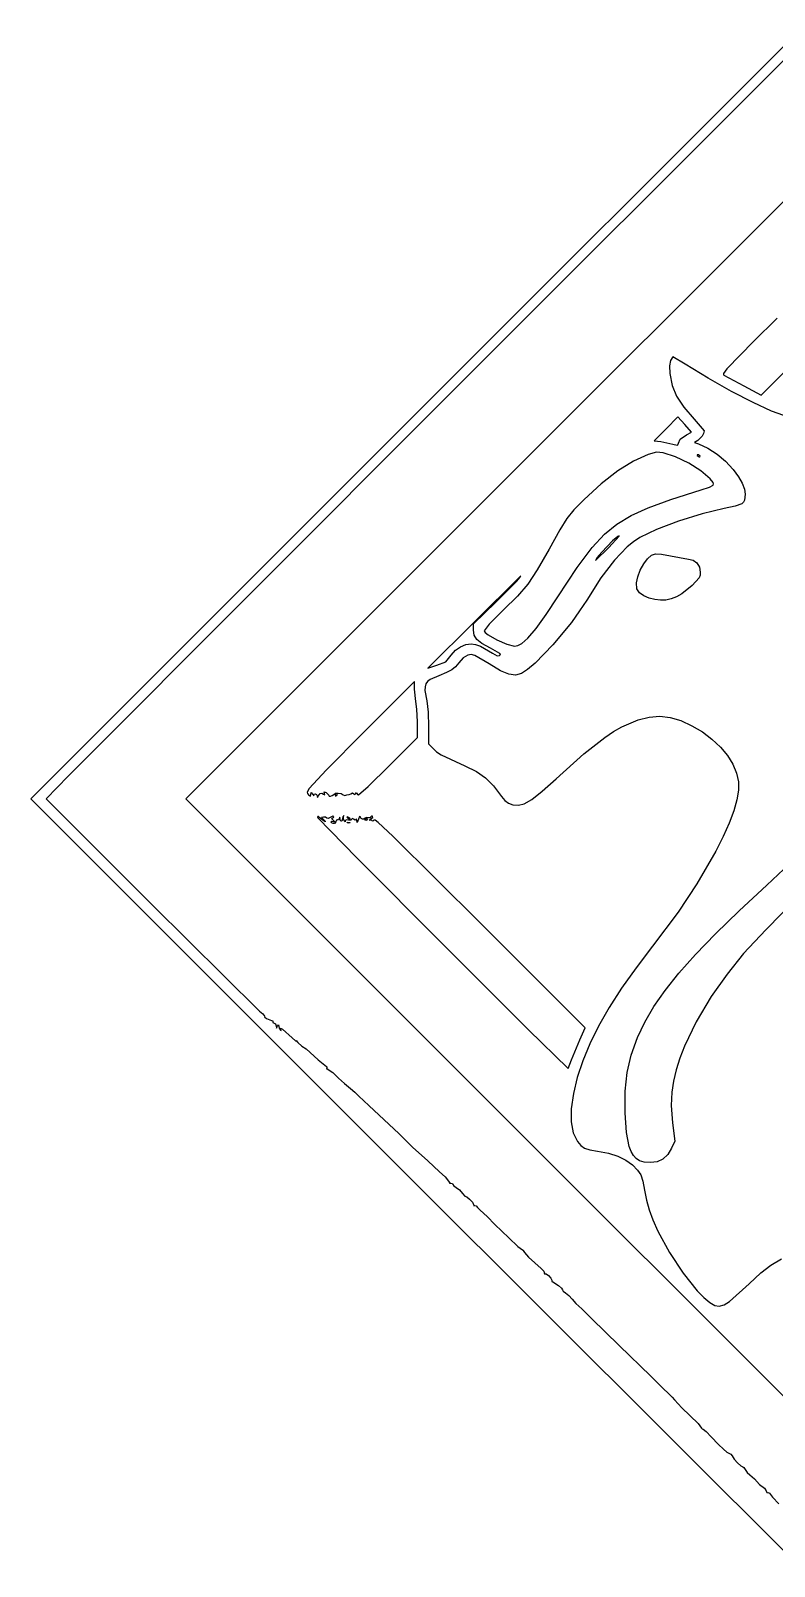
# Model space of a CAD drawing. Extents: x 261 to 578, y 442 to 759.
# Drawn here: x 261 to 414.5, y 442.1 to 759.2 of the extents above; entities that cross this region are included whole.
import ezdxf

# ---------------------------------------------------------------- set-up
doc = ezdxf.new("R2010")
doc.units = 0

msp = doc.modelspace()

# ---------------------------------------------------------------- linework, layer by layer
at = {"layer": 'Calque 1'}
for p, q in [((340.3353, 679.8946), (419.644, 759.2033)), ((419.64395, 756.2918), (346.47005, 683.1347)), ((356.34245, 663.8864), (419.64395, 727.1879)), ((415.166312, 699.827037), (410.25044, 695.0302)), ((410.25044, 695.0302), (404.755607, 689.393238)), ((393.57938, 691.8669), (393.08911, 691.0685)), ((396.17185, 690.3226), (393.57938, 691.8669)), ((393.08911, 691.0685), (392.880971, 690.029037)), ((392.880971, 690.029037), (392.97437, 688.4198)), ((392.97437, 688.4198), (393.461382, 685.949823)), ((400.90841, 687.439166), (396.17185, 690.3226)), ((404.054112, 688.440105), (404.028579, 688.217829)), ((404.028579, 688.217829), (404.1489, 688.0843)), ((404.755607, 689.393238), (404.054112, 688.440105)), ((414.52621, 686.6188), (417.21308, 689.2936)), ((393.461382, 685.949823), (394.373499, 683.722312)), ((405.704553, 684.7293), (400.90841, 687.439166)), ((404.1489, 688.0843), (408.24994, 685.8548)), ((408.24994, 685.8548), (411.83935, 683.9439)), ((411.83935, 683.9439), (414.52621, 686.6188)), ((346.47005, 683.1347), (268.76695, 605.2636)), ((394.373499, 683.722312), (395.846066, 681.483795)), ((410.180268, 682.399534), (405.704553, 684.7293)), ((413.95555, 680.6564), (410.180268, 682.399534)), ((261.0266, 600.5858), (340.3353, 679.8946)), ((394.65401, 679.4339), (392.1936, 676.9853)), ((396.04436, 677.8544), (394.65401, 679.4339)), ((395.846066, 681.483795), (398.01443, 678.9808)), ((398.01443, 678.9808), (400.06495, 676.5425)), ((416.536679, 679.738325), (413.95555, 680.6564)), ((392.1936, 676.9853), (389.7332, 674.5366)), ((395.11227, 674.8867), (396.41733, 675.7558)), ((397.43472, 676.2748), (396.04436, 677.8544)), ((396.41733, 675.7558), (397.43472, 676.2748)), ((399.67424, 675.497275), (398.79003, 674.6037)), ((399.958275, 676.041984), (399.67424, 675.497275)), ((400.06495, 676.5425), (399.958275, 676.041984)), ((389.7332, 674.5366), (391.12906, 674.3546)), ((391.12906, 674.3546), (393.58326, 673.8209)), ((393.58326, 673.8209), (394.498904, 673.599987)), ((394.498904, 673.599987), (394.65702, 673.716514)), ((394.65702, 673.716514), (394.73309, 674.003)), ((394.73309, 674.003), (395.11227, 674.8867)), ((395.11227, 674.8867), (395.11227, 674.8867)), ((398.79003, 674.6037), (398.08448, 674.1756)), ((398.08448, 674.1756), (398.87628, 673.8797)), ((398.87628, 673.8797), (400.846315, 672.971664)), ((400.846315, 672.971664), (402.725089, 671.764012)), ((385.486451, 670.330505), (382.239944, 668.291638)), ((388.47251, 671.6788), (385.486451, 670.330505)), ((390.226368, 672.163088), (388.47251, 671.6788)), ((391.61826, 672.0437), (390.226368, 672.163088)), ((394.152325, 671.223214), (391.61826, 672.0437)), ((396.883599, 669.900988), (394.152325, 671.223214)), ((399.396455, 668.308067), (396.883599, 669.900988)), ((398.613645, 671.6329), (398.61222, 671.4909)), ((398.61222, 671.4909), (399.000277, 671.237462)), ((398.86119, 671.5949), (398.613645, 671.6329)), ((399.2718, 671.3333), (398.86119, 671.5949)), ((399.000277, 671.237462), (399.190591, 671.232164)), ((399.190591, 671.232164), (399.2718, 671.3333)), ((399.2718, 671.3333), (399.2718, 671.3333)), ((402.725089, 671.764012), (404.472588, 670.28638)), ((404.472588, 670.28638), (406.0488, 668.5684)), ((382.239944, 668.291638), (378.81507, 665.620127)), ((401.27527, 666.6755), (399.396455, 668.308067)), ((401.898664, 665.886997), (401.27527, 666.6755)), ((406.0488, 668.5684), (407.139146, 667.095064)), ((407.139146, 667.095064), (407.91048, 665.764912)), ((293.04095, 600.5849), (356.34245, 663.8864)), ((378.81507, 665.620127), (375.29391, 662.3739)), ((393.152131, 662.375005), (399.46998, 664.3721)), ((399.46998, 664.3721), (401.138987, 664.917716)), ((401.138987, 664.917716), (401.900893, 665.361875)), ((401.986359, 665.602914), (401.898664, 665.886997)), ((401.900893, 665.361875), (401.986359, 665.602914)), ((407.91048, 665.764912), (408.370226, 664.562655)), ((408.370226, 664.562655), (408.52581, 663.473)), ((408.52581, 663.473), (408.397357, 662.289578)), ((373.187388, 660.241127), (371.742961, 658.484788)), ((375.29391, 662.3739), (373.187388, 660.241127)), ((385.010192, 659.061102), (388.519955, 660.681087)), ((388.519955, 660.681087), (393.152131, 662.375005)), ((404.16599, 660.5071), (399.629312, 659.454666)), ((406.492918, 660.994034), (404.16599, 660.5071)), ((407.81155, 661.525725), (406.492918, 660.994034)), ((408.17884, 661.866918), (407.81155, 661.525725)), ((408.397357, 662.289578), (408.17884, 661.866918)), ((371.742961, 658.484788), (370.257804, 656.115005)), ((379.504645, 655.264214), (382.05958, 657.2858)), ((382.05958, 657.2858), (385.010192, 659.061102)), ((394.745576, 657.9479), (390.225247, 656.230384)), ((399.629312, 659.454666), (394.745576, 657.9479)), ((370.257804, 656.115005), (368.02909, 652.1419)), ((376.924139, 652.464213), (379.504645, 655.264214)), ((381.12101, 653.852), (378.929485, 651.54815)), ((380.3591, 652.4794), (382.503511, 654.7956)), ((382.247957, 654.721975), (381.12101, 653.852)), ((382.485304, 654.859494), (382.247957, 654.721975)), ((382.503511, 654.7956), (382.485304, 654.859494)), ((385.483039, 653.681693), (384.181453, 652.621928)), ((386.77879, 654.5457), (385.483039, 653.681693)), ((390.225247, 656.230384), (386.77879, 654.5457)), ((368.02909, 652.1419), (365.595735, 647.887084)), ((373.868004, 648.332305), (376.924139, 652.464213)), ((377.62956, 649.7981), (380.3591, 652.4794)), ((377.930184, 650.327684), (377.62956, 649.7981)), ((378.929485, 651.54815), (377.930184, 650.327684)), ((380.3591, 652.4794), (380.3591, 652.4794)), ((384.181453, 652.621928), (381.529074, 649.877825)), ((387.583459, 649.101273), (388.37601, 650.156)), ((388.37601, 650.156), (389.18107, 650.87905)), ((389.18107, 650.87905), (390.032769, 651.190875)), ((390.032769, 651.190875), (391.238653, 651.128788)), ((391.238653, 651.128788), (393.10627, 650.7301)), ((393.10627, 650.7301), (396.79909, 650.0632)), ((396.79909, 650.0632), (397.761825, 649.855139)), ((365.595735, 647.887084), (363.637726, 644.9383)), ((369.88618, 642.315), (373.868004, 648.332305)), ((381.529074, 649.877825), (378.758253, 646.238784)), ((386.356327, 646.410383), (386.880269, 647.787037)), ((386.880269, 647.787037), (387.583459, 649.101273)), ((397.761825, 649.855139), (398.547525, 649.287538)), ((398.547525, 649.287538), (399.07701, 648.445267)), ((399.07701, 648.445267), (399.2711, 647.4132)), ((399.2711, 647.4132), (399.223817, 646.771347)), ((362.19446, 646.6233), (352.57092, 637.0834)), ((357.03595, 641.1961), (361.28451, 645.438875)), ((361.28451, 645.438875), (362.095368, 646.348741)), ((363.637726, 644.9383), (361.524611, 642.454216)), ((362.095368, 646.348741), (362.19446, 646.6233)), ((378.758253, 646.238784), (375.80559, 641.6302)), ((386.10152, 645.1684), (386.356327, 646.410383)), ((386.135609, 643.947925), (386.10152, 645.1684)), ((386.74548, 643.1434), (386.135609, 643.947925)), ((397.61746, 644.6656), (395.445262, 642.884208)), ((399.007207, 646.223675), (397.61746, 644.6656)), ((399.223817, 646.771347), (399.007207, 646.223675)), ((352.44, 636.695), (357.03595, 641.1961)), ((361.524611, 642.454216), (358.62594, 639.5935)), ((367.447645, 638.651755), (369.88618, 642.315)), ((375.80559, 641.6302), (374.358425, 639.389898)), ((387.626092, 642.527188), (386.74548, 643.1434)), ((388.68777, 642.0315), (387.626092, 642.527188)), ((389.863479, 641.712941), (388.68777, 642.0315)), ((388.68777, 642.0315), (388.68777, 642.0315)), ((391.013834, 641.577011), (389.863479, 641.712941)), ((392.143013, 641.624941), (391.013834, 641.577011)), ((393.255192, 641.857962), (392.143013, 641.624941)), ((394.35455, 642.277308), (393.255192, 641.857962)), ((395.445262, 642.884208), (394.35455, 642.277308)), ((358.62594, 639.5935), (355.694761, 636.67205)), ((365.350349, 635.766138), (367.447645, 638.651755)), ((374.358425, 639.389898), (372.647023, 637.025536)), ((352.57092, 637.0834), (343.0473, 627.5435)), ((352.44057, 635.4151), (352.44, 636.695)), ((352.584552, 634.376041), (352.44057, 635.4151)), ((353.115314, 633.5125), (352.584552, 634.376041)), ((355.694761, 636.67205), (354.6112, 635.2938)), ((354.6112, 635.2938), (354.866111, 634.944509)), ((354.866111, 634.944509), (355.461045, 634.483353)), ((355.461045, 634.483353), (357.292764, 633.41935)), ((363.653049, 633.734302), (365.350349, 635.766138)), ((372.647023, 637.025536), (368.828311, 632.372037)), ((347.83554, 630.2532), (348.729723, 631.256817)), ((348.729723, 631.256817), (349.732089, 631.988438)), ((349.732089, 631.988438), (350.824318, 632.437739)), ((350.824318, 632.437739), (351.98809, 632.5944)), ((351.98809, 632.5944), (352.854404, 632.481942)), ((352.854404, 632.481942), (353.867075, 632.127712)), ((354.181079, 632.665684), (353.115314, 633.5125)), ((353.867075, 632.127712), (356.367, 630.6828)), ((355.93007, 631.6768), (354.181079, 632.665684)), ((357.8743, 630.611112), (355.93007, 631.6768)), ((357.292764, 633.41935), (359.349915, 632.489597)), ((359.349915, 632.489597), (360.87606, 632.0819)), ((360.87606, 632.0819), (361.587965, 632.2376)), ((361.587965, 632.2376), (362.41456, 632.6324)), ((362.4145, 632.6324), (363.653049, 633.734302)), ((362.41456, 632.6324), (362.4145, 632.6324)), ((368.828311, 632.372037), (365.143064, 628.56452)), ((343.0473, 627.5435), (344.86473, 628.2199)), ((344.86473, 628.2199), (346.76043, 628.8962)), ((346.76043, 628.8962), (346.761, 628.896)), ((346.761, 628.896), (347.83554, 630.2532)), ((349.40643, 628.6441), (348.72267, 627.81785)), ((350.333483, 629.666187), (349.40643, 628.6441)), ((351.24294, 630.2169), (350.333483, 629.666187)), ((351.951052, 630.357425), (351.24294, 630.2169)), ((352.728594, 630.190975), (351.951052, 630.357425)), ((355.68076, 628.469), (352.728594, 630.190975)), ((358.045554, 627.044184), (355.68076, 628.469)), ((356.367, 630.6828), (357.318866, 630.142162)), ((357.318866, 630.142162), (357.80457, 630.1854)), ((357.80457, 630.1854), (357.98979, 630.398927)), ((357.98979, 630.398927), (357.8743, 630.611112)), ((365.143064, 628.56452), (363.598492, 627.257635)), ((340.269, 624.788), (329.6737, 614.2059)), ((340.2689, 623.2005), (340.269, 624.788)), ((342.95889, 624.8058), (342.613376, 624.32405)), ((343.500139, 625.216259), (342.95889, 624.8058)), ((345.25197, 625.9949), (343.500139, 625.216259)), ((346.874369, 626.639237), (345.25197, 625.9949)), ((347.954959, 627.198225), (346.874369, 626.639237)), ((348.72267, 627.81785), (347.954959, 627.198225)), ((359.76343, 626.295925), (358.045554, 627.044184)), ((361.116003, 626.141403), (359.76343, 626.295925)), ((362.38489, 626.4978), (361.116003, 626.141403)), ((363.598492, 627.257635), (362.38489, 626.4978)), ((340.54921, 620.6883), (340.2689, 623.2005)), ((342.443064, 623.728113), (342.427423, 622.975091)), ((342.427423, 622.975091), (342.77802, 620.8262)), ((342.613376, 624.32405), (342.443064, 623.728113)), ((340.756116, 619.078188), (340.54921, 620.6883)), ((340.85992, 616.505), (340.756116, 619.078188)), ((342.77802, 620.8262), (343.062315, 618.513862)), ((343.062315, 618.513862), (343.17489, 615.4693)), ((340.89032, 613.246), (340.85992, 616.505)), ((343.17489, 615.4693), (343.17989, 611.9643)), ((381.362264, 614.487026), (383.06347, 615.453894)), ((383.06347, 615.453894), (386.45584, 616.8732)), ((386.45584, 616.8732), (388.740294, 617.45878)), ((388.740294, 617.45878), (390.929665, 617.634512)), ((390.929665, 617.634512), (393.074583, 617.399714)), ((393.074583, 617.399714), (395.22568, 616.7537)), ((395.22568, 616.7537), (397.546066, 615.686868)), ((397.546066, 615.686868), (399.709468, 614.386914)), ((329.6737, 614.2059), (322.028566, 606.47335)), ((334.95942, 607.3108), (340.89032, 613.246)), ((375.249617, 609.848081), (379.547828, 613.26985)), ((379.547828, 613.26985), (381.362264, 614.487026)), ((399.709468, 614.386914), (401.675512, 612.896762)), ((401.675512, 612.896762), (403.403825, 611.259337)), ((343.17989, 611.9643), (344.09805, 610.948)), ((344.09805, 610.948), (344.774235, 610.302445)), ((344.774235, 610.302445), (345.787826, 609.662037)), ((345.787826, 609.662037), (350.65437, 607.4109)), ((369.50954, 604.7156), (375.249617, 609.848081)), ((403.403825, 611.259337), (404.854032, 609.517564)), ((404.854032, 609.517564), (405.985759, 607.714367)), ((322.028566, 606.47335), (318.5262, 602.7422)), ((330.672929, 603.118963), (334.95942, 607.3108)), ((350.65437, 607.4109), (353.047839, 606.215183)), ((353.047839, 606.215183), (354.938599, 604.899962)), ((405.985759, 607.714367), (406.758633, 605.892671)), ((406.758633, 605.892671), (407.13228, 604.0954)), ((268.76695, 605.2636), (264.23781, 600.5495)), ((318.5262, 602.7422), (318.124694, 601.929488)), ((328.69559, 601.3755), (330.672929, 603.118963)), ((354.938599, 604.899962), (356.575249, 603.256711)), ((356.575249, 603.256711), (358.20639, 601.0769)), ((366.628531, 602.155175), (369.50954, 604.7156)), ((407.13228, 604.0954), (407.118218, 602.379264)), ((340.269, 521.343), (261.0266, 600.5858)), ((264.23781, 600.5495), (286.16401, 578.6222)), ((356.34205, 537.2838), (293.04095, 600.5849)), ((318.124694, 601.929488), (318.184303, 601.687808)), ((318.184303, 601.687808), (318.40583, 601.4287)), ((318.40583, 601.4287), (318.771555, 601.140175)), ((318.771555, 601.140175), (318.8377, 601.5007)), ((318.8377, 601.5007), (318.893588, 601.868225)), ((318.893588, 601.868225), (319.2542, 601.4907)), ((319.2542, 601.4907), (319.499138, 601.2251)), ((319.497519, 601.5462), (319.74813, 601.6385)), ((319.50316, 601.3078), (319.497519, 601.5462)), ((319.499138, 601.2251), (319.50316, 601.3078)), ((319.74813, 601.6385), (320.045588, 601.502512)), ((320.045588, 601.502512), (320.18151, 601.1755)), ((320.18151, 601.1755), (320.22858, 600.885588)), ((320.22858, 600.885588), (320.35347, 601.1095)), ((320.35347, 601.1095), (320.78673, 601.6896)), ((320.78669, 601.6952), (321.100289, 601.731888)), ((320.78673, 601.6896), (320.78669, 601.6952)), ((321.100289, 601.731888), (321.45801, 601.563)), ((321.45801, 601.563), (321.739256, 601.397237)), ((321.67128, 601.7165), (321.621817, 602.05015)), ((321.621817, 602.05015), (322.01862, 601.9056)), ((321.739256, 601.397237), (321.67128, 601.7165)), ((322.01862, 601.9056), (322.54183, 601.3703)), ((322.54183, 601.3703), (322.655422, 601.163872)), ((322.655422, 601.163872), (322.932894, 601.127)), ((322.932894, 601.127), (323.279289, 601.247028)), ((323.279289, 601.247028), (323.59965, 601.5113)), ((323.59965, 601.5113), (323.983341, 601.735811)), ((323.947049, 601.5665), (323.86474, 601.3796)), ((323.86474, 601.3796), (323.98142, 601.1151)), ((324.14494, 601.6442), (323.947049, 601.5665)), ((323.98142, 601.1151), (324.26162, 601.3796)), ((323.983341, 601.735811), (324.523955, 601.787288)), ((324.294772, 601.5665), (324.14494, 601.6442)), ((324.26162, 601.3796), (324.294772, 601.5665)), ((324.26162, 601.3796), (324.26162, 601.3796)), ((324.523955, 601.787288), (325.086506, 601.67337)), ((325.086506, 601.67337), (325.53601, 601.4017)), ((325.53601, 601.4017), (325.855222, 601.272175)), ((325.855222, 601.272175), (326.28653, 601.4014)), ((326.28653, 601.4014), (326.77516, 601.4894)), ((326.77516, 601.4894), (327.14848, 601.6252)), ((327.14848, 601.6252), (327.481789, 601.800925)), ((327.481789, 601.800925), (327.71072, 601.6252)), ((327.71072, 601.6252), (327.908357, 601.469862)), ((327.908357, 601.469862), (328.1271, 601.6782)), ((328.1271, 601.6782), (328.304501, 601.882625)), ((328.304501, 601.882625), (328.35861, 601.7062)), ((328.35861, 601.7062), (328.459184, 601.472638)), ((328.459184, 601.472638), (328.69559, 601.3755)), ((358.20639, 601.0769), (358.899655, 600.235855)), ((358.899655, 600.235855), (359.672326, 599.674212)), ((359.672326, 599.674212), (360.585226, 599.360389)), ((360.585226, 599.360389), (361.69918, 599.2628)), ((361.69918, 599.2628), (362.890293, 599.545325)), ((362.890293, 599.545325), (364.477763, 600.4706)), ((364.477763, 600.4706), (366.628531, 602.155175)), ((406.793987, 600.380216), (406.163905, 598.108885)), ((407.118218, 602.379264), (406.793987, 600.380216)), ((320.274175, 596.906789), (320.26606, 596.7463)), ((320.26606, 596.7463), (328.348204, 588.420423)), ((320.372872, 596.921637), (320.274175, 596.906789)), ((320.87936, 596.4993), (320.372872, 596.921637)), ((321.81348, 595.823), (320.87936, 596.4993)), ((321.455, 596.8064), (321.052651, 596.710112)), ((321.052651, 596.710112), (321.4895, 596.2941)), ((321.88596, 596.763637), (321.455, 596.8064)), ((321.4895, 596.2941), (321.824661, 595.961387)), ((322.15357, 596.6029), (321.88596, 596.763637)), ((322.449093, 596.552475), (322.15357, 596.6029)), ((322.95253, 596.7824), (322.449093, 596.552475)), ((323.425974, 597.013262), (322.95253, 596.7824)), ((323.186726, 596.480037), (323.26946, 596.6083)), ((323.4679, 596.1759), (323.186726, 596.480037)), ((323.26946, 596.6083), (323.503038, 596.699187)), ((323.60019, 596.9118), (323.425974, 597.013262)), ((323.803125, 595.865862), (323.4679, 596.1759)), ((323.503038, 596.699187), (323.60019, 596.9118)), ((324.185213, 596.1666), (324.00252, 595.8403)), ((324.39291, 596.2205), (324.185213, 596.1666)), ((324.587908, 596.259), (324.39291, 596.2205)), ((324.74005, 596.5474), (324.587908, 596.259)), ((324.841493, 596.774825), (324.74005, 596.5474)), ((324.89237, 596.4027), (324.841493, 596.774825)), ((324.992301, 596.0176), (324.89237, 596.4027)), ((325.49464, 596.894), (325.3417, 596.3169)), ((325.3417, 596.3169), (325.346795, 596.131975)), ((325.692526, 597.130387), (325.49464, 596.894)), ((325.609526, 596.450287), (325.63395, 596.857)), ((325.73724, 596.0633), (325.609526, 596.450287)), ((325.63395, 596.857), (325.692526, 597.130387)), ((326.144435, 596.237637), (325.97734, 596.0263)), ((326.64285, 596.196), (326.144435, 596.237637)), ((326.42882, 596.8777), (326.309276, 596.805225)), ((326.309276, 596.805225), (326.51062, 596.6171)), ((326.90745, 596.6171), (326.42882, 596.8777)), ((326.51062, 596.6171), (326.975796, 596.3708)), ((327.137534, 596.153975), (326.64285, 596.196)), ((326.90749, 596.6171), (326.90745, 596.6171)), ((326.975796, 596.3708), (326.90749, 596.6171)), ((327.30431, 596.3557), (327.137534, 596.153975)), ((327.383275, 596.546875), (327.30431, 596.3557)), ((327.67545, 596.3737), (327.383275, 596.546875)), ((327.996978, 596.20365), (327.67545, 596.3737)), ((328.18373, 596.4077), (327.996978, 596.20365)), ((328.293728, 596.454737), (328.18373, 596.4077)), ((328.36561, 596.088), (328.293728, 596.454737)), ((328.69497, 596.3526), (328.451386, 595.698037)), ((328.936385, 596.939262), (328.69497, 596.3526)), ((329.08738, 596.8156), (328.936385, 596.939262)), ((329.253213, 596.517445), (329.08738, 596.8156)), ((329.525885, 596.368512), (329.253213, 596.517445)), ((329.82423, 596.387298), (329.525885, 596.368512)), ((330.06708, 596.5923), (329.82423, 596.387298)), ((330.049271, 596.1657), (330.08245, 596.3526)), ((330.19913, 596.088), (330.049271, 596.1657)), ((330.32709, 596.72115), (330.06708, 596.5923)), ((330.08245, 596.3526), (330.36265, 596.6171)), ((330.08245, 596.3526), (330.08245, 596.3526)), ((330.397021, 596.1657), (330.19913, 596.088)), ((330.74415, 596.6937), (330.32709, 596.72115)), ((330.36265, 596.6171), (330.47933, 596.3526)), ((330.47933, 596.3526), (330.397021, 596.1657)), ((331.123854, 596.682187), (330.74415, 596.6937)), ((330.932984, 596.20435), (331.24266, 596.4289)), ((331.07462, 596.1937), (330.932984, 596.20435)), ((331.402351, 596.204737), (331.07462, 596.1937)), ((331.27306, 596.8665), (331.123854, 596.682187)), ((331.24266, 596.4289), (331.634814, 596.757125)), ((331.361279, 597.031762), (331.27306, 596.8665)), ((331.57339, 596.9919), (331.361279, 597.031762)), ((331.53764, 596.0291), (331.402351, 596.204737)), ((331.634814, 596.757125), (331.57339, 596.9919)), ((331.86837, 596.1721), (331.634792, 595.944525)), ((332.112898, 596.158848), (331.86837, 596.1721)), ((332.738778, 595.71413), (332.112898, 596.158848)), ((406.163905, 598.108885), (405.232291, 595.5759)), ((321.824661, 595.961387), (321.81348, 595.823)), ((323.079719, 595.840587), (323.21021, 595.952452)), ((323.156443, 595.653255), (323.079719, 595.840587)), ((323.4543, 595.4679), (323.156443, 595.653255)), ((323.21021, 595.952452), (323.534, 595.9114)), ((323.778086, 595.502525), (323.4543, 595.4679)), ((323.534, 595.9114), (323.803125, 595.865862)), ((324.00252, 595.8403), (323.778086, 595.502525)), ((325.19196, 595.958), (324.992301, 596.0176)), ((325.346795, 596.131975), (325.19196, 595.958)), ((325.92059, 595.851412), (325.73724, 596.0633)), ((325.97734, 596.0263), (325.92059, 595.851412)), ((326.346158, 595.632587), (326.46097, 595.7395)), ((326.62082, 595.5796), (326.346158, 595.632587)), ((326.46097, 595.7396), (326.96809, 595.7186)), ((326.46097, 595.7395), (326.46097, 595.7396)), ((326.931994, 595.611788), (326.62082, 595.5796)), ((326.96809, 595.7186), (326.931994, 595.611788)), ((328.451386, 595.698037), (328.36561, 596.088)), ((331.634792, 595.944525), (331.53764, 596.0291)), ((335.801932, 592.886562), (332.738778, 595.71413)), ((405.232291, 595.5759), (404.003464, 592.79189)), ((353.84517, 574.9728), (335.801932, 592.886562)), ((404.003464, 592.79189), (402.481742, 589.767484)), ((328.348204, 588.420423), (346.07696, 570.574037)), ((402.481742, 589.767484), (398.57689, 583.04)), ((413.02948, 582.7798), (417.6668, 587.137639)), ((398.57689, 583.04), (394.667233, 577.17575)), ((407.319875, 577.462133), (413.02948, 582.7798)), ((419.48933, 580.3464), (412.784153, 573.562317)), ((286.16401, 578.6222), (308.23841, 556.7627)), ((394.667233, 577.17575), (389.3688, 570.1586)), ((402.434907, 572.713992), (407.319875, 577.462133)), ((375.49127, 553.3238), (353.84517, 574.9728)), ((398.30092, 568.448652), (402.434907, 572.713992)), ((412.784153, 573.562317), (408.205292, 568.610512)), ((346.07696, 570.574037), (363.830166, 552.852583)), ((389.3688, 570.1586), (385.991287, 565.693418)), ((394.84426, 564.579387), (398.30092, 568.448652)), ((408.205292, 568.610512), (404.779125, 564.373327)), ((385.991287, 565.693418), (383.024543, 561.46947)), ((391.991271, 561.019475), (394.84426, 564.579387)), ((383.024543, 561.46947), (380.454523, 557.46054)), ((404.779125, 564.373327), (401.53203, 559.7331)), ((389.668298, 557.682189), (391.991271, 561.019475)), ((401.53203, 559.7331), (398.385128, 554.539283)), ((308.23841, 556.7627), (308.97255, 556.2181)), ((308.97255, 556.2181), (309.385, 555.6057)), ((309.385, 555.6057), (309.304855, 555.572268)), ((309.304855, 555.572268), (309.356749, 555.484066)), ((309.356749, 555.484066), (309.733546, 555.2159)), ((309.733546, 555.2159), (310.71741, 554.8204)), ((380.454523, 557.46054), (378.267183, 553.640412)), ((387.801686, 554.480806), (389.668298, 557.682189)), ((310.71741, 554.8204), (311.007411, 554.738463)), ((311.007411, 554.738463), (311.03252, 554.5474)), ((311.03252, 554.5474), (311.038216, 554.360538)), ((311.038216, 554.360538), (311.28149, 554.2828)), ((311.28149, 554.2828), (311.585077, 554.1182)), ((311.585077, 554.1182), (311.71258, 553.6875)), ((311.71258, 553.6875), (311.760877, 553.252088)), ((311.760877, 553.252088), (311.95856, 553.6215)), ((311.95856, 553.6215), (312.176487, 553.914538)), ((312.176487, 553.914538), (312.32237, 553.2466)), ((312.32237, 553.2466), (312.5963, 552.7836)), ((312.6468, 552.8939), (312.580443, 553.217205)), ((312.580443, 553.217205), (313.021919, 552.997538)), ((312.5963, 552.7836), (312.715499, 552.7186)), ((312.715499, 552.7186), (312.6468, 552.8939)), ((313.021919, 552.997538), (314.98505, 551.2402)), ((363.830166, 552.852583), (371.98566, 544.9015)), ((374.38482, 550.8272), (375.49127, 553.3238)), ((378.267183, 553.640412), (376.448475, 549.982871)), ((386.31778, 551.3286), (387.801686, 554.480806)), ((398.385128, 554.539283), (395.972509, 549.492287)), ((314.98505, 551.2402), (315.667117, 550.609338)), ((315.667117, 550.609338), (315.827363, 550.508148)), ((315.827363, 550.508148), (315.83011, 550.5787)), ((315.83011, 550.5787), (315.851837, 550.645475)), ((315.851837, 550.645475), (316.19431, 550.248)), ((316.19431, 550.248), (317.03145, 549.5204)), ((317.03145, 549.5204), (317.924899, 548.941325)), ((317.924899, 548.941325), (320.38041, 546.6761)), ((372.69277, 546.6771), (374.38482, 550.8272)), ((376.448475, 549.982871), (374.984356, 546.461698)), ((384.98157, 547.638919), (386.31778, 551.3286)), ((395.972509, 549.492287), (395.046724, 547.036413)), ((320.38041, 546.6761), (322.07506, 545.2871)), ((371.98566, 544.9015), (372.69283, 546.6767)), ((372.69283, 546.6767), (372.69277, 546.6771)), ((374.984356, 546.461698), (373.860779, 543.05068)), ((384.144007, 544.0359), (384.98157, 547.638919)), ((395.046724, 547.036413), (394.310713, 544.632323)), ((322.07506, 545.2871), (322.190716, 545.20745)), ((322.14096, 545.0159), (322.09191, 544.845788)), ((322.09191, 544.845788), (322.20936, 544.8175)), ((322.190716, 545.20745), (322.14096, 545.0159)), ((322.20936, 544.8175), (323.395045, 544.054263)), ((323.395045, 544.054263), (324.39794, 543.0427)), ((324.39794, 543.0427), (324.59237, 542.8696)), ((324.59237, 542.8696), (325.7827, 541.8112)), ((373.860779, 543.05068), (373.0637, 539.7236)), ((383.750268, 540.187781), (384.144007, 544.0359)), ((393.766542, 542.285044), (393.41628, 539.9996)), ((394.310713, 544.632323), (393.766542, 542.285044)), ((325.7827, 541.8112), (327.01595, 540.7892)), ((327.01595, 540.7892), (327.9252, 539.9954)), ((327.9252, 539.9954), (328.73613, 539.2017)), ((328.73613, 539.2017), (330.80988, 537.2834)), ((373.0637, 539.7236), (372.621872, 536.559448)), ((383.74553, 535.7628), (383.750268, 540.187781)), ((393.41628, 539.9996), (393.275063, 537.224012)), ((330.80988, 537.2834), (337.12085, 531.3965)), ((419.64315, 473.9827), (356.34205, 537.2838)), ((372.621872, 536.559448), (372.614531, 533.858712)), ((393.275063, 537.224012), (393.55752, 533.6715)), ((372.614531, 533.858712), (373.042402, 531.61287)), ((384.029565, 531.706169), (383.74553, 535.7628)), ((393.55752, 533.6715), (393.98099, 529.8604)), ((337.12085, 531.3965), (338.5532, 529.9376)), ((338.5532, 529.9376), (339.87206, 528.6589)), ((373.042402, 531.61287), (373.90621, 529.8134)), ((373.90621, 529.8134), (374.569533, 529.020917)), ((384.582382, 528.818825), (384.029565, 531.706169)), ((393.98099, 529.8604), (393.34183, 528.4643)), ((339.87206, 528.6589), (342.99531, 525.8183)), ((374.569533, 529.020917), (375.376006, 528.478137)), ((375.376006, 528.478137), (376.489569, 528.107014)), ((376.489569, 528.107014), (378.07416, 527.8295)), ((378.07416, 527.8295), (380.284771, 527.40718)), ((380.284771, 527.40718), (382.236375, 526.785087)), ((382.236375, 526.785087), (383.905589, 525.972477)), ((384.975916, 527.758909), (384.582382, 528.818825)), ((385.456242, 526.925644), (384.975916, 527.758909)), ((386.029892, 526.297137), (385.456242, 526.925644)), ((392.550356, 527.14705), (391.555515, 526.202925)), ((393.34183, 528.4643), (392.550356, 527.14705)), ((342.99531, 525.8183), (345.41157, 523.5912)), ((345.41157, 523.5912), (346.56931, 522.515225)), ((383.905589, 525.972477), (385.26903, 524.9786)), ((385.26903, 524.9786), (386.320049, 523.932561)), ((386.7034, 525.8515), (386.029892, 526.297137)), ((386.320049, 523.932561), (386.99337, 522.914562)), ((386.70348, 525.8515), (386.7034, 525.8515)), ((387.699299, 525.569237), (386.70348, 525.8515)), ((388.97888, 525.4501), (387.699299, 525.569237)), ((390.363094, 525.635937), (388.97888, 525.4501)), ((391.555515, 526.202925), (390.363094, 525.635937)), ((419.6442, 442.1003), (340.2689, 521.343)), ((340.2689, 521.343), (340.269, 521.343)), ((346.56931, 522.515225), (347.46326, 521.3488)), ((347.46326, 521.3488), (347.49481, 521.2509)), ((347.49481, 521.2509), (347.76546, 521.21)), ((347.76546, 521.21), (348.076894, 521.13475)), ((348.076894, 521.13475), (348.20643, 520.9539)), ((348.20643, 520.9539), (348.398137, 520.67255)), ((348.398137, 520.67255), (348.85905, 520.3558)), ((348.85905, 520.3558), (349.516861, 519.8474)), ((386.99337, 522.914562), (387.428723, 521.635058)), ((387.428723, 521.635058), (387.76584, 519.8045)), ((349.516861, 519.8474), (350.18197, 519.1053)), ((350.18197, 519.1053), (350.655362, 518.53215)), ((350.655362, 518.53215), (350.85226, 518.43)), ((350.85226, 518.43), (351.085425, 518.371288)), ((351.085425, 518.371288), (351.64601, 517.9027)), ((351.64601, 517.9027), (352.206599, 517.259025)), ((352.206599, 517.259025), (352.43976, 516.7793)), ((387.76584, 519.8045), (388.162483, 517.675509)), ((388.162483, 517.675509), (388.708244, 515.684725)), ((352.43976, 516.7793), (352.51494, 516.569338)), ((352.51494, 516.569338), (352.69569, 516.5744)), ((352.69569, 516.5744), (352.9754, 516.5275)), ((352.9754, 516.5275), (353.2885, 516.1932)), ((353.2885, 516.1932), (353.83781, 515.6537)), ((353.83781, 515.6537), (355.29552, 514.3032)), ((355.29552, 514.3032), (356.864, 512.6496)), ((388.708244, 515.684725), (389.470025, 513.624903)), ((356.864, 512.6496), (359.72628, 509.8991)), ((389.470025, 513.624903), (390.51473, 511.2888)), ((390.51473, 511.2888), (392.908903, 506.876775)), ((359.72628, 509.8991), (361.604896, 508.170613)), ((361.604896, 508.170613), (362.55604, 507.4517)), ((362.55604, 507.4517), (362.716379, 507.4067)), ((362.716379, 507.4067), (362.69371, 507.2987)), ((362.69371, 507.2987), (362.957779, 506.871616)), ((362.957779, 506.871616), (363.816726, 505.9635)), ((363.816726, 505.9635), (366.39724, 503.62)), ((392.908903, 506.876775), (395.744705, 502.60485)), ((411.7925, 502.684862), (413.82318, 504.2689)), ((413.82318, 504.2689), (416.044122, 505.562677)), ((366.39724, 503.62), (366.957418, 503.0238)), ((366.957418, 503.0238), (367.08243, 502.5989)), ((367.08243, 502.5989), (367.023505, 502.441388)), ((367.023505, 502.441388), (367.12823, 502.4932)), ((367.12823, 502.4932), (367.468897, 502.461328)), ((367.468897, 502.461328), (367.955057, 502.115525)), ((367.955057, 502.115525), (368.390581, 501.632209)), ((368.390581, 501.632209), (368.57934, 501.1878)), ((368.57934, 501.1878), (368.646374, 500.940113)), ((395.744705, 502.60485), (398.644219, 498.99255)), ((409.32526, 500.4418), (411.7925, 502.684862)), ((368.646374, 500.940113), (368.80754, 500.8371)), ((368.80754, 500.8371), (369.997104, 500.06805)), ((369.997104, 500.06805), (370.607277, 499.505494)), ((370.607277, 499.505494), (370.80152, 499.1787)), ((370.80152, 499.1787), (370.923787, 498.946863)), ((370.923787, 498.946863), (371.41738, 498.5888)), ((371.41738, 498.5888), (372.134071, 498.0079)), ((372.134071, 498.0079), (372.79272, 497.2401)), ((398.644219, 498.99255), (399.99977, 497.596111)), ((405.2701, 496.7701), (409.32526, 500.4418)), ((372.79272, 497.2401), (373.59402, 496.3392)), ((373.59402, 496.3392), (374.81669, 495.261)), ((374.81669, 495.261), (376.78142, 493.2897)), ((399.99977, 497.596111), (401.22953, 496.5594)), ((401.22953, 496.5594), (402.240957, 495.985877)), ((402.240957, 495.985877), (403.189748, 495.826587)), ((403.189748, 495.826587), (404.168699, 496.08638)), ((404.168699, 496.08638), (405.27061, 496.7701)), ((405.27061, 496.7701), (405.2701, 496.7701)), ((376.78142, 493.2897), (382.51566, 487.6871)), ((382.51566, 487.6871), (389.06866, 481.3288)), ((389.06866, 481.3288), (390.81636, 479.5506)), ((390.81636, 479.5506), (393.42451, 477.0286)), ((393.42451, 477.0286), (393.90568, 476.4954)), ((393.90568, 476.4954), (395.46949, 474.8418)), ((395.46949, 474.8418), (398.820834, 471.568413)), ((398.820834, 471.568413), (399.53559, 470.6537)), ((399.53559, 470.6537), (399.632739, 470.474688)), ((399.632739, 470.474688), (399.86632, 470.3865)), ((399.86632, 470.3865), (400.488502, 469.917325)), ((400.488502, 469.917325), (401.51996, 468.8225)), ((401.51996, 468.8225), (403.0494, 467.2585)), ((403.0494, 467.2585), (404.06899, 466.309)), ((404.06899, 466.309), (404.754201, 465.654925)), ((404.754201, 465.654925), (405.25984, 465.3829)), ((405.25984, 465.3829), (405.577359, 465.246913)), ((405.577359, 465.246913), (405.81027, 464.9199)), ((405.81027, 464.9199), (406.230879, 464.2521)), ((406.230879, 464.2521), (406.927345, 463.4604)), ((406.927345, 463.4604), (407.624321, 462.8265)), ((407.624321, 462.8265), (408.04646, 462.6321)), ((408.04646, 462.6321), (408.276906, 462.533713)), ((408.276906, 462.533713), (408.52011, 462.1054)), ((408.52011, 462.1054), (408.915481, 461.498525)), ((408.915481, 461.498525), (409.5118, 460.9713)), ((409.5118, 460.9713), (410.45364, 460.1801)), ((410.45364, 460.1801), (411.514963, 459.006663)), ((411.514963, 459.006663), (412.48966, 458.2392)), ((412.48966, 458.2392), (412.84838, 457.6834)), ((412.84838, 457.6834), (413.033936, 457.341925)), ((413.033936, 457.341925), (413.27611, 457.3021)), ((413.27611, 457.3021), (413.47555, 457.343275)), ((413.47555, 457.343275), (413.5585, 457.1965)), ((413.5585, 457.1965), (414.145415, 456.362283)), ((414.145415, 456.362283), (415.476636, 455.016163))]:
    msp.add_line(p, q, dxfattribs=at)

doc.saveas('drawing.dxf')
